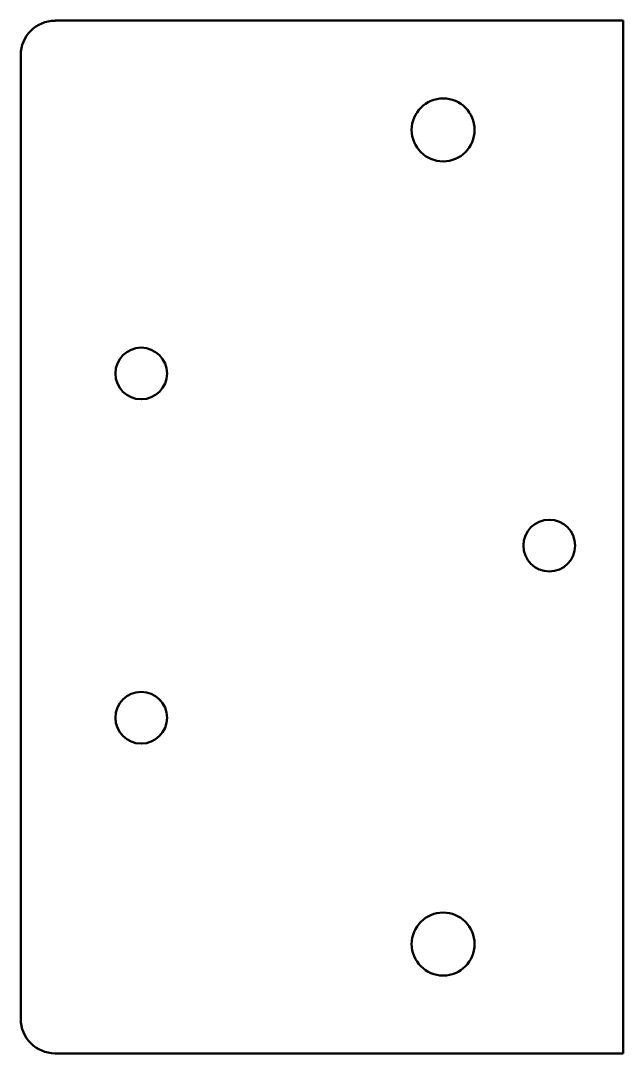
# Model space of a CAD drawing. Header units: inches. Extents: x 0.54 to 1.92, y 1.58 to 3.95.
import ezdxf

# ---------------------------------------------------------------- set-up
doc = ezdxf.new("R2010")
doc.units = ezdxf.units.IN
doc.header["$MEASUREMENT"] = 0
doc.layers.add('Visible (ANSI)', color=7, linetype='Continuous', lineweight=50)

msp = doc.modelspace()

# ---------------------------------------------------------------- linework, layer by layer
at = {"layer": 'Visible (ANSI)'}
for p, q in [((1.9177, 3.947), (0.6185, 3.947)), ((1.9177, 1.5848), (1.9177, 3.947)), ((0.5398, 3.8682), (0.5398, 1.6635)), ((0.6185, 1.5848), (1.9177, 1.5848))]:
    msp.add_line(p, q, dxfattribs=at)
for centre, radius in [((1.5057, 3.697), 0.072), ((0.8154, 3.1399), 0.0591), ((1.7484, 2.7462), 0.0591), ((0.8154, 2.3525), 0.0591), ((1.5057, 1.8348), 0.072)]:
    msp.add_circle(centre, radius, dxfattribs=at)
for centre, start, end in [((0.6185, 3.8682), 90, 180), ((0.6185, 1.6635), 180, 270)]:
    msp.add_arc(centre, 0.0787, start, end, dxfattribs=at)

doc.saveas('drawing.dxf')
